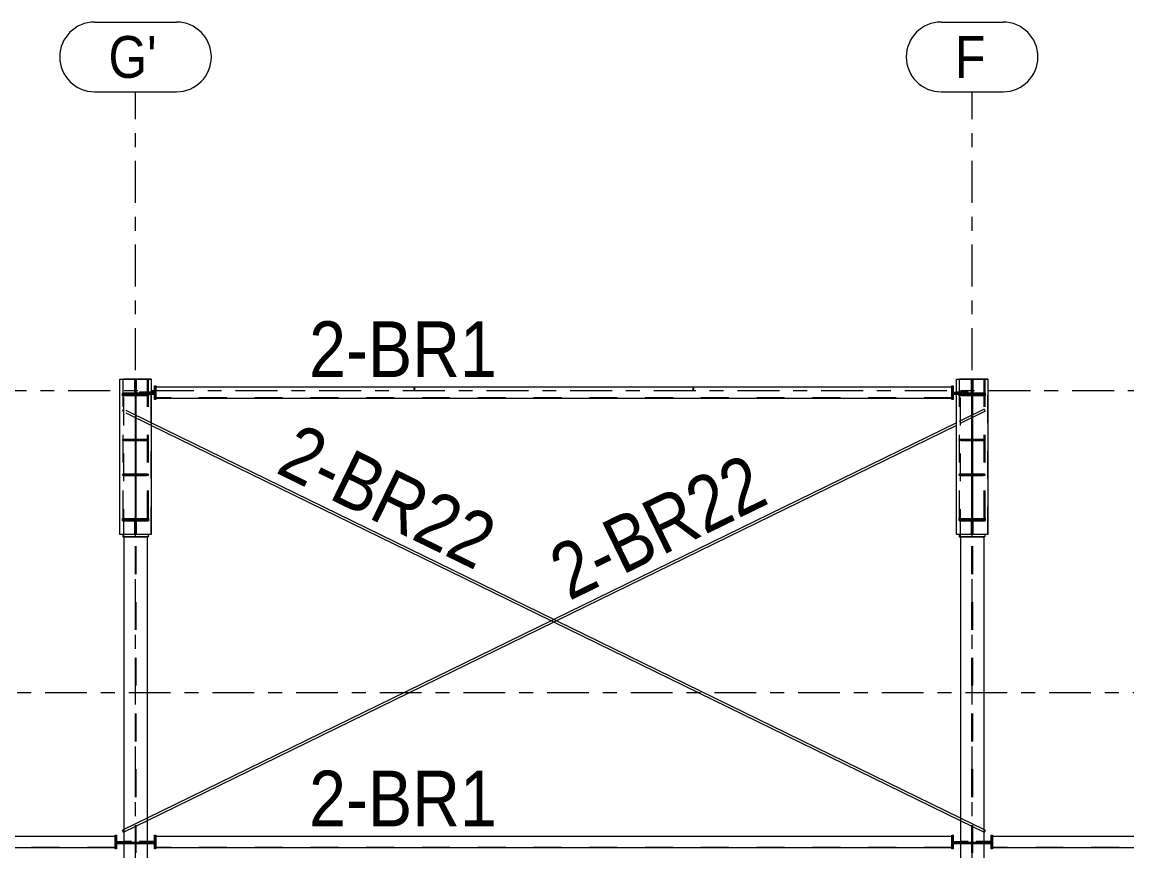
# Model space of a CAD drawing. Header units: millimetres. Extents: x -56 to 1115, y -311 to 509.
# Drawn here: x 721.6 to 800.8, y 305.9 to 365.3 of the extents above; entities that cross this region are included whole.
import ezdxf

# ---------------------------------------------------------------- set-up
doc = ezdxf.new("R2010")
doc.units = ezdxf.units.MM
for name, pattern in [('XKITLINE00', [0]), ('XKITLINE02', [4, 2, -2]), ('XKITLINE03', [6, 3, -1, 1, -1])]:
    doc.linetypes.add(name, pattern=pattern)
for name, color, linetype, lineweight in [('Part', 2, 'Continuous', 0), ('PartMark', 7, 'Continuous', 0), ('S-grid', 1, 'Continuous', 0)]:
    doc.layers.add(name, color=color, linetype=linetype, lineweight=lineweight)
doc.styles.add('ARIAL', font='ARIAL.TTF')

# ---------------------------------------------------------------- blocks, each defined once
blk = doc.blocks.new('*A118')
at = {"layer": 'Part'}
blk.add_hatch(color=3, dxfattribs=at).paths.add_polyline_path([(749.719, 339.066), (749.756, 339.055), (749.774, 339.021), (749.764, 338.985), (749.73, 338.966), (749.693, 338.977), (749.675, 339.011), (749.686, 339.047)], flags=17)
blk = doc.blocks.new('*A119')
at = {"layer": 'Part'}
blk.add_hatch(color=3, dxfattribs=at).paths.add_polyline_path([(769.719, 339.066), (769.756, 339.055), (769.774, 339.021), (769.764, 338.985), (769.73, 338.966), (769.693, 338.977), (769.675, 339.011), (769.686, 339.047)], flags=17)
blk = doc.blocks.new('*A120')
at = {"layer": 'Part'}
blk.add_hatch(color=3, dxfattribs=at).paths.add_polyline_path([(789.012, 335.303), (789.012, 335.387), (789.691, 335.387), (789.691, 335.303)], flags=17)
blk = doc.blocks.new('*A121')
at = {"layer": 'Part'}
blk.add_hatch(color=3, dxfattribs=at).paths.add_polyline_path([(789.012, 332.803), (789.012, 332.887), (789.691, 332.887), (789.691, 332.803)], flags=17)
blk = doc.blocks.new('*A122')
at = {"layer": 'Part'}
blk.add_hatch(color=3, dxfattribs=at).paths.add_polyline_path([(789.758, 335.303), (789.758, 335.387), (790.438, 335.387), (790.438, 335.303)], flags=17)
blk = doc.blocks.new('*A123')
at = {"layer": 'Part'}
blk.add_hatch(color=3, dxfattribs=at).paths.add_polyline_path([(789.758, 332.803), (789.758, 332.887), (790.438, 332.887), (790.438, 332.803)], flags=17)
blk = doc.blocks.new('*A124')
at = {"layer": 'Part'}
blk.add_hatch(color=3, dxfattribs=at).paths.add_polyline_path([(789.683, 338.595), (789.683, 339.489), (789.766, 339.489), (789.766, 338.595)], flags=17)
blk = doc.blocks.new('*A125')
at = {"layer": 'Part'}
blk.add_hatch(color=3, dxfattribs=at).paths.add_polyline_path([(789.683, 329.426), (789.683, 329.624), (789.766, 329.624), (789.766, 329.426)], flags=17)
blk = doc.blocks.new('*A158')
at = {"layer": 'Part'}
blk.add_hatch(color=3, dxfattribs=at).paths.add_polyline_path([(728.787, 329.624), (728.787, 329.708), (730.662, 329.708), (730.662, 329.624)], flags=17)
blk = doc.blocks.new('*A159')
at = {"layer": 'Part'}
blk.add_hatch(color=3, dxfattribs=at).paths.add_polyline_path([(728.787, 338.511), (728.787, 338.595), (730.662, 338.595), (730.662, 338.511)], flags=17)
blk = doc.blocks.new('*A160')
at = {"layer": 'Part'}
blk.add_hatch(color=3, dxfattribs=at).paths.add_polyline_path([(729.691, 329.708), (729.691, 338.511), (729.758, 338.511), (729.758, 329.708)], flags=17)
blk = doc.blocks.new('*A161')
at = {"layer": 'Part'}
blk.add_hatch(color=3, dxfattribs=at).paths.add_polyline_path([(788.787, 329.624), (788.787, 329.708), (790.662, 329.708), (790.662, 329.624)], flags=17)
blk = doc.blocks.new('*A162')
at = {"layer": 'Part'}
blk.add_hatch(color=3, dxfattribs=at).paths.add_polyline_path([(788.787, 338.511), (788.787, 338.595), (790.662, 338.595), (790.662, 338.511)], flags=17)
blk = doc.blocks.new('*A163')
at = {"layer": 'Part'}
blk.add_hatch(color=3, dxfattribs=at).paths.add_polyline_path([(789.691, 329.708), (789.691, 338.511), (789.758, 338.511), (789.758, 329.708)], flags=17)
blk = doc.blocks.new('*A166')
at = {"layer": 'Part'}
blk.add_hatch(color=3, dxfattribs=at).paths.add_polyline_path([(729.683, 329.426), (729.683, 329.624), (729.766, 329.624), (729.766, 329.426)], flags=17)
blk = doc.blocks.new('*A167')
at = {"layer": 'Part'}
blk.add_hatch(color=3, dxfattribs=at).paths.add_polyline_path([(729.758, 332.803), (729.758, 332.887), (730.438, 332.887), (730.438, 332.803)], flags=17)
blk = doc.blocks.new('*A168')
at = {"layer": 'Part'}
blk.add_hatch(color=3, dxfattribs=at).paths.add_polyline_path([(729.758, 335.303), (729.758, 335.387), (730.438, 335.387), (730.438, 335.303)], flags=17)
blk = doc.blocks.new('*A169')
at = {"layer": 'Part'}
blk.add_hatch(color=3, dxfattribs=at).paths.add_polyline_path([(729.012, 332.803), (729.012, 332.887), (729.691, 332.887), (729.691, 332.803)], flags=17)
blk = doc.blocks.new('*A170')
at = {"layer": 'Part'}
blk.add_hatch(color=3, dxfattribs=at).paths.add_polyline_path([(729.012, 335.303), (729.012, 335.387), (729.691, 335.387), (729.691, 335.303)], flags=17)
blk = doc.blocks.new('*A171')
at = {"layer": 'Part'}
blk.add_hatch(color=3, dxfattribs=at).paths.add_polyline_path([(729.683, 338.595), (729.683, 339.489), (729.766, 339.489), (729.766, 338.595)], flags=17)
blk = doc.blocks.new('*A1191')
at = {"layer": 'S-grid', "color": 1, "linetype": 'XKITLINE03', "lineweight": 0}
blk.add_line((-7.099, 338.903), (956.29, 338.903), dxfattribs=at)
blk = doc.blocks.new('*A1192')
at = {"layer": 'S-grid', "color": 1, "linetype": 'XKITLINE03', "lineweight": 0}
blk.add_line((591.241, 317.236), (1107.461, 317.236), dxfattribs=at)
blk = doc.blocks.new('*A1653')
at = {"layer": 'Part', "color": 2, "linetype": 'XKITLINE00', "lineweight": 0}
for p, q in [((791.175, 306.92), (848.266, 306.92)), ((848.266, 306.087), (791.175, 306.087))]:
    blk.add_line(p, q, dxfattribs=at)
at = {"layer": 'Part', "color": 7, "linetype": 'XKITLINE02', "lineweight": 0}
for p, q in [((791.175, 306.087), (791.175, 306.92)), ((848.266, 306.887), (791.175, 306.887)), ((848.266, 306.92), (848.266, 306.087)), ((848.266, 306.12), (791.175, 306.12))]:
    blk.add_line(p, q, dxfattribs=at)
blk = doc.blocks.new('*A1692')
at = {"layer": 'S-grid', "color": 1, "linetype": 'XKITLINE03', "lineweight": 0}
blk.add_line((789.725, 226.363), (789.725, 360.328), dxfattribs=at)
at = {"layer": 'S-grid', "color": 3, "style": 'ARIAL', "width": 0.85}
blk.add_text('F', height=3, dxfattribs=at).set_placement((788.503, 361.328))
blk = doc.blocks.new('*A1693')
at = {"layer": 'S-grid', "color": 1, "linetype": 'XKITLINE03', "lineweight": 0}
blk.add_line((729.725, 226.363), (729.725, 360.328), dxfattribs=at)
at = {"layer": 'S-grid', "color": 3, "style": 'ARIAL', "width": 0.85}
blk.add_text("G'", height=3, dxfattribs=at).set_placement((727.787, 361.328))
blk = doc.blocks.new('*A1698')
at = {"layer": 'Part', "color": 2, "linetype": 'XKITLINE00', "lineweight": 0}
for p, q in [((670.966, 306.92), (728.275, 306.92)), ((728.275, 306.087), (670.966, 306.087))]:
    blk.add_line(p, q, dxfattribs=at)
at = {"layer": 'Part', "color": 7, "linetype": 'XKITLINE02', "lineweight": 0}
for p, q in [((670.966, 306.087), (670.966, 306.92)), ((728.275, 306.887), (670.966, 306.887)), ((728.275, 306.92), (728.275, 306.087)), ((728.275, 306.12), (670.966, 306.12))]:
    blk.add_line(p, q, dxfattribs=at)
blk = doc.blocks.new('*A1699')
at = {"layer": 'Part', "color": 7, "linetype": 'XKITLINE02', "lineweight": 0}
for p, q in [((729.758, 338.7), (729.758, 338.616)), ((730.85, 338.7), (729.758, 338.7)), ((730.85, 338.616), (729.758, 338.616)), ((729.883, 338.7), (729.883, 338.616))]:
    blk.add_line(p, q, dxfattribs=at)
at = {"layer": 'Part', "color": 2, "linetype": 'XKITLINE00', "lineweight": 0}
for p, q in [((731.008, 338.7), (730.85, 338.7)), ((731.008, 338.616), (730.85, 338.616)), ((731.008, 338.7), (731.008, 338.616))]:
    blk.add_line(p, q, dxfattribs=at)
blk = doc.blocks.new('*A1700')
at = {"layer": 'Part', "color": 7, "linetype": 'XKITLINE02', "lineweight": 0}
for p, q in [((730.008, 338.783), (730.008, 338.7)), ((730.85, 338.783), (730.008, 338.783)), ((731.008, 338.7), (730.008, 338.7))]:
    blk.add_line(p, q, dxfattribs=at)
at = {"layer": 'Part', "color": 2, "linetype": 'XKITLINE00', "lineweight": 0}
for p, q in [((731.091, 338.783), (730.85, 338.783)), ((731.091, 338.7), (731.008, 338.7)), ((731.091, 338.783), (731.091, 338.7))]:
    blk.add_line(p, q, dxfattribs=at)
blk = doc.blocks.new('*A1701')
at = {"layer": 'Part', "color": 2, "linetype": 'XKITLINE00', "lineweight": 0}
for p, q in [((731.091, 338.241), (731.091, 339.241)), ((731.091, 339.241), (731.175, 339.241)), ((731.175, 339.241), (731.175, 338.241)), ((731.175, 338.241), (731.091, 338.241))]:
    blk.add_line(p, q, dxfattribs=at)
blk = doc.blocks.new('*A1702')
at = {"layer": 'Part', "color": 7, "linetype": 'XKITLINE02', "lineweight": 0}
for p, q in [((729.683, 339.72), (729.683, 338.595)), ((729.683, 339.72), (729.766, 339.72)), ((729.766, 339.72), (729.766, 338.595)), ((729.683, 338.826), (729.766, 338.826)), ((729.683, 338.687), (729.766, 338.687))]:
    blk.add_line(p, q, dxfattribs=at)
blk = doc.blocks.new('*A1703')
at = {"layer": 'Part', "color": 7, "linetype": 'XKITLINE02', "lineweight": 0}
for p, q in [((729.691, 335.387), (728.808, 335.387)), ((728.808, 335.303), (728.808, 335.387)), ((729.691, 335.303), (728.808, 335.303)), ((729.566, 335.303), (729.566, 335.387)), ((729.691, 335.303), (729.691, 335.387))]:
    blk.add_line(p, q, dxfattribs=at)
blk = doc.blocks.new('*A1704')
at = {"layer": 'Part', "color": 7, "linetype": 'XKITLINE02', "lineweight": 0}
for p, q in [((729.691, 332.887), (728.808, 332.887)), ((728.808, 332.803), (728.808, 332.887)), ((729.691, 332.803), (728.808, 332.803)), ((729.566, 332.803), (729.566, 332.887)), ((729.691, 332.803), (729.691, 332.887))]:
    blk.add_line(p, q, dxfattribs=at)
blk = doc.blocks.new('*A1705')
at = {"layer": 'Part', "color": 7, "linetype": 'XKITLINE02', "lineweight": 0}
for p, q in [((729.758, 335.303), (729.758, 335.387)), ((729.758, 335.387), (730.641, 335.387)), ((730.641, 335.303), (729.758, 335.303)), ((729.883, 335.303), (729.883, 335.387)), ((730.641, 335.387), (730.641, 335.303))]:
    blk.add_line(p, q, dxfattribs=at)
blk = doc.blocks.new('*A1706')
at = {"layer": 'Part', "color": 7, "linetype": 'XKITLINE02', "lineweight": 0}
for p, q in [((729.758, 332.803), (729.758, 332.887)), ((729.758, 332.887), (730.641, 332.887)), ((730.641, 332.803), (729.758, 332.803)), ((729.883, 332.803), (729.883, 332.887)), ((730.641, 332.887), (730.641, 332.803))]:
    blk.add_line(p, q, dxfattribs=at)
blk = doc.blocks.new('*A1707')
at = {"layer": 'Part', "color": 2, "linetype": 'XKITLINE00', "lineweight": 0}
for p, q in [((731.175, 339.158), (788.275, 339.158)), ((788.275, 338.325), (731.175, 338.325))]:
    blk.add_line(p, q, dxfattribs=at)
at = {"layer": 'Part', "color": 7, "linetype": 'XKITLINE02', "lineweight": 0}
for p, q in [((731.175, 338.325), (731.175, 339.158)), ((788.275, 339.158), (788.275, 338.325)), ((788.275, 339.125), (731.175, 339.125)), ((788.275, 338.358), (731.175, 338.358))]:
    blk.add_line(p, q, dxfattribs=at)
blk = doc.blocks.new('*A1708')
at = {"layer": 'Part', "color": 7, "linetype": 'XKITLINE02', "lineweight": 0}
for p, q in [((789.758, 338.617), (789.691, 338.617)), ((789.691, 338.617), (789.691, 329.636)), ((789.758, 329.636), (789.758, 338.617)), ((789.691, 329.636), (789.758, 329.636))]:
    blk.add_line(p, q, dxfattribs=at)
blk = doc.blocks.new('*A1709')
at = {"layer": 'Part', "color": 7, "linetype": 'XKITLINE02', "lineweight": 0}
for p, q in [((788.787, 329.708), (788.787, 329.553)), ((788.787, 329.636), (790.662, 329.636)), ((790.662, 329.553), (790.662, 329.708)), ((788.787, 329.553), (790.662, 329.553))]:
    blk.add_line(p, q, dxfattribs=at)
blk = doc.blocks.new('*A1710')
at = {"layer": 'Part', "color": 7, "linetype": 'XKITLINE02', "lineweight": 0}
for p, q in [((788.787, 338.7), (788.787, 338.511)), ((790.662, 338.7), (788.787, 338.7)), ((790.662, 338.617), (788.787, 338.617)), ((790.662, 338.511), (790.662, 338.7))]:
    blk.add_line(p, q, dxfattribs=at)
blk = doc.blocks.new('*A1711')
at = {"layer": 'Part', "color": 2, "linetype": 'XKITLINE00', "lineweight": 0}
for start, end in [(51.1129, 231.1129), (231.1129, 51.1129)]:
    blk.add_arc((749.725, 339.016), 0.05, start, end, dxfattribs=at)
blk = doc.blocks.new('*A1712')
at = {"layer": 'Part', "color": 2, "linetype": 'XKITLINE00', "lineweight": 0}
for start, end in [(51.1129, 231.1129), (231.1129, 51.1129)]:
    blk.add_arc((769.725, 339.016), 0.05, start, end, dxfattribs=at)
blk = doc.blocks.new('*A1713')
at = {"layer": 'Part', "color": 2, "linetype": 'XKITLINE00', "lineweight": 0}
for p, q in [((788.275, 338.241), (788.275, 339.241)), ((788.275, 339.241), (788.358, 339.241)), ((788.358, 339.241), (788.358, 338.241)), ((788.358, 338.241), (788.275, 338.241))]:
    blk.add_line(p, q, dxfattribs=at)
blk = doc.blocks.new('*A1714')
at = {"layer": 'Part', "color": 2, "linetype": 'XKITLINE00', "lineweight": 0}
for p, q in [((788.358, 338.7), (788.358, 338.783)), ((788.358, 338.783), (788.6, 338.783)), ((788.441, 338.7), (788.358, 338.7))]:
    blk.add_line(p, q, dxfattribs=at)
at = {"layer": 'Part', "color": 7, "linetype": 'XKITLINE02', "lineweight": 0}
for p, q in [((789.441, 338.7), (788.441, 338.7)), ((789.441, 338.783), (788.6, 338.783)), ((789.441, 338.7), (789.441, 338.783))]:
    blk.add_line(p, q, dxfattribs=at)
blk = doc.blocks.new('*A1715')
at = {"layer": 'Part', "color": 2, "linetype": 'XKITLINE00', "lineweight": 0}
for p, q in [((788.6, 338.7), (788.441, 338.7)), ((788.441, 338.616), (788.441, 338.7)), ((788.6, 338.616), (788.441, 338.616))]:
    blk.add_line(p, q, dxfattribs=at)
at = {"layer": 'Part', "color": 7, "linetype": 'XKITLINE02', "lineweight": 0}
for p, q in [((789.691, 338.7), (788.6, 338.7)), ((789.691, 338.616), (788.6, 338.616)), ((789.566, 338.7), (789.566, 338.616)), ((789.691, 338.7), (789.691, 338.616))]:
    blk.add_line(p, q, dxfattribs=at)
blk = doc.blocks.new('*A1716')
at = {"layer": 'Part', "color": 7, "linetype": 'XKITLINE02', "lineweight": 0}
for p, q in [((789.691, 335.387), (788.941, 335.387)), ((788.941, 335.387), (788.941, 335.303)), ((788.941, 335.303), (789.691, 335.303)), ((789.566, 335.387), (789.566, 335.303)), ((789.691, 335.303), (789.691, 335.387))]:
    blk.add_line(p, q, dxfattribs=at)
blk = doc.blocks.new('*A1717')
at = {"layer": 'Part', "color": 7, "linetype": 'XKITLINE02', "lineweight": 0}
for p, q in [((789.691, 332.887), (788.941, 332.887)), ((788.941, 332.887), (788.941, 332.803)), ((788.941, 332.803), (789.691, 332.803)), ((789.566, 332.887), (789.566, 332.803)), ((789.691, 332.803), (789.691, 332.887))]:
    blk.add_line(p, q, dxfattribs=at)
blk = doc.blocks.new('*A1718')
at = {"layer": 'Part', "color": 7, "linetype": 'XKITLINE02', "lineweight": 0}
for p, q in [((789.691, 329.636), (788.941, 329.636)), ((788.941, 329.636), (788.941, 329.553)), ((789.566, 329.636), (789.566, 329.553)), ((789.691, 329.553), (789.691, 329.636)), ((788.941, 329.553), (789.691, 329.553))]:
    blk.add_line(p, q, dxfattribs=at)
blk = doc.blocks.new('*A1719')
at = {"layer": 'Part', "color": 2, "linetype": 'XKITLINE00', "lineweight": 0}
for p, q in [((789.691, 335.387), (788.808, 335.387)), ((788.808, 335.387), (788.808, 335.303)), ((789.691, 335.303), (788.808, 335.303)), ((789.012, 335.303), (789.012, 335.387)), ((789.691, 335.387), (789.691, 335.303))]:
    blk.add_line(p, q, dxfattribs=at)
at = {"layer": 'Part', "color": 7, "linetype": 'XKITLINE02', "lineweight": 0}
blk.add_line((789.566, 335.303), (789.566, 335.387), dxfattribs=at)
blk = doc.blocks.new('*A1720')
at = {"layer": 'Part', "color": 2, "linetype": 'XKITLINE00', "lineweight": 0}
for p, q in [((789.691, 332.887), (788.808, 332.887)), ((788.808, 332.887), (788.808, 332.803)), ((789.691, 332.803), (788.808, 332.803)), ((789.012, 332.803), (789.012, 332.887)), ((789.691, 332.887), (789.691, 332.803))]:
    blk.add_line(p, q, dxfattribs=at)
at = {"layer": 'Part', "color": 7, "linetype": 'XKITLINE02', "lineweight": 0}
blk.add_line((789.566, 332.803), (789.566, 332.887), dxfattribs=at)
blk = doc.blocks.new('*A1721')
at = {"layer": 'Part', "color": 7, "linetype": 'XKITLINE02', "lineweight": 0}
for p, q in [((789.691, 335.387), (788.808, 335.387)), ((788.808, 335.303), (788.808, 335.387)), ((789.691, 335.303), (788.808, 335.303)), ((789.566, 335.303), (789.566, 335.387)), ((789.691, 335.303), (789.691, 335.387))]:
    blk.add_line(p, q, dxfattribs=at)
blk = doc.blocks.new('*A1722')
at = {"layer": 'Part', "color": 7, "linetype": 'XKITLINE02', "lineweight": 0}
for p, q in [((789.691, 332.887), (788.808, 332.887)), ((788.808, 332.803), (788.808, 332.887)), ((789.691, 332.803), (788.808, 332.803)), ((789.566, 332.803), (789.566, 332.887)), ((789.691, 332.803), (789.691, 332.887))]:
    blk.add_line(p, q, dxfattribs=at)
blk = doc.blocks.new('*A1723')
at = {"layer": 'Part', "color": 7, "linetype": 'XKITLINE02', "lineweight": 0}
for p, q in [((788.808, 339.72), (790.641, 339.72)), ((788.808, 339.72), (788.808, 328.553)), ((790.641, 339.72), (790.641, 328.553))]:
    blk.add_line(p, q, dxfattribs=at)
at = {"layer": 'Part', "color": 2, "linetype": 'XKITLINE00', "lineweight": 0}
for p, q in [((788.808, 328.553), (788.808, 328.387)), ((790.641, 328.387), (788.808, 328.387)), ((790.641, 328.553), (790.641, 328.387))]:
    blk.add_line(p, q, dxfattribs=at)
blk = doc.blocks.new('*A1724')
at = {"layer": 'Part', "color": 7, "linetype": 'XKITLINE02', "lineweight": 0}
for p, q in [((788.808, 339.72), (790.641, 339.72)), ((788.808, 339.72), (788.808, 328.387)), ((790.641, 339.72), (790.641, 328.387)), ((788.808, 328.387), (790.641, 328.387))]:
    blk.add_line(p, q, dxfattribs=at)
blk = doc.blocks.new('*A1725')
at = {"layer": 'Part', "color": 2, "linetype": 'XKITLINE00', "lineweight": 0}
for p, q in [((788.6, 328.553), (788.6, 339.72)), ((788.6, 339.72), (790.85, 339.72)), ((790.85, 339.72), (790.85, 328.553)), ((790.85, 328.553), (788.6, 328.553))]:
    blk.add_line(p, q, dxfattribs=at)
blk = doc.blocks.new('*A1726')
at = {"layer": 'Part', "color": 7, "linetype": 'XKITLINE02', "lineweight": 0}
for p, q in [((788.6, 328.553), (788.6, 339.72)), ((790.85, 339.72), (788.6, 339.72)), ((790.85, 328.553), (790.85, 339.72)), ((790.85, 328.553), (788.6, 328.553))]:
    blk.add_line(p, q, dxfattribs=at)
blk = doc.blocks.new('*A1727')
at = {"layer": 'Part', "color": 7, "linetype": 'XKITLINE02', "lineweight": 0}
for p, q in [((789.683, 339.72), (789.683, 338.595)), ((789.683, 339.72), (789.766, 339.72)), ((789.766, 339.72), (789.766, 338.595)), ((789.683, 338.826), (789.766, 338.826)), ((789.683, 338.687), (789.766, 338.687))]:
    blk.add_line(p, q, dxfattribs=at)
blk = doc.blocks.new('*A1728')
at = {"layer": 'Part', "color": 7, "linetype": 'XKITLINE02', "lineweight": 0}
for p, q in [((790.508, 338.7), (789.758, 338.7)), ((789.758, 338.7), (789.758, 338.616)), ((789.758, 338.616), (790.508, 338.616)), ((789.883, 338.7), (789.883, 338.616)), ((790.508, 338.616), (790.508, 338.7))]:
    blk.add_line(p, q, dxfattribs=at)
blk = doc.blocks.new('*A1729')
at = {"layer": 'Part', "color": 7, "linetype": 'XKITLINE02', "lineweight": 0}
for p, q in [((790.508, 335.387), (789.758, 335.387)), ((789.758, 335.387), (789.758, 335.303)), ((789.758, 335.303), (790.508, 335.303)), ((789.883, 335.387), (789.883, 335.303)), ((790.508, 335.303), (790.508, 335.387))]:
    blk.add_line(p, q, dxfattribs=at)
blk = doc.blocks.new('*A1730')
at = {"layer": 'Part', "color": 7, "linetype": 'XKITLINE02', "lineweight": 0}
for p, q in [((790.508, 332.887), (789.758, 332.887)), ((789.758, 332.887), (789.758, 332.803)), ((789.758, 332.803), (790.508, 332.803)), ((789.883, 332.887), (789.883, 332.803)), ((790.508, 332.803), (790.508, 332.887))]:
    blk.add_line(p, q, dxfattribs=at)
blk = doc.blocks.new('*A1731')
at = {"layer": 'Part', "color": 7, "linetype": 'XKITLINE02', "lineweight": 0}
for p, q in [((790.508, 329.636), (789.758, 329.636)), ((789.758, 329.636), (789.758, 329.553)), ((789.883, 329.636), (789.883, 329.553)), ((790.508, 329.553), (790.508, 329.636)), ((789.758, 329.553), (790.508, 329.553))]:
    blk.add_line(p, q, dxfattribs=at)
blk = doc.blocks.new('*A1732')
at = {"layer": 'Part', "color": 2, "linetype": 'XKITLINE00', "lineweight": 0}
for p, q in [((790.641, 335.387), (789.758, 335.387)), ((789.758, 335.387), (789.758, 335.303)), ((790.641, 335.303), (789.758, 335.303)), ((790.438, 335.303), (790.438, 335.387)), ((790.641, 335.387), (790.641, 335.303))]:
    blk.add_line(p, q, dxfattribs=at)
at = {"layer": 'Part', "color": 7, "linetype": 'XKITLINE02', "lineweight": 0}
blk.add_line((789.883, 335.303), (789.883, 335.387), dxfattribs=at)
blk = doc.blocks.new('*A1733')
at = {"layer": 'Part', "color": 2, "linetype": 'XKITLINE00', "lineweight": 0}
for p, q in [((790.641, 332.887), (789.758, 332.887)), ((789.758, 332.887), (789.758, 332.803)), ((790.641, 332.803), (789.758, 332.803)), ((790.438, 332.803), (790.438, 332.887)), ((790.641, 332.887), (790.641, 332.803))]:
    blk.add_line(p, q, dxfattribs=at)
at = {"layer": 'Part', "color": 7, "linetype": 'XKITLINE02', "lineweight": 0}
blk.add_line((789.883, 332.803), (789.883, 332.887), dxfattribs=at)
blk = doc.blocks.new('*A1734')
at = {"layer": 'Part', "color": 2, "linetype": 'XKITLINE00', "lineweight": 0}
for p, q in [((789.683, 339.72), (789.766, 339.72)), ((789.683, 338.595), (789.683, 339.72)), ((789.683, 339.489), (789.766, 339.489)), ((789.766, 339.72), (789.766, 338.595)), ((789.766, 338.595), (789.683, 338.595))]:
    blk.add_line(p, q, dxfattribs=at)
at = {"layer": 'Part', "color": 7, "linetype": 'XKITLINE02', "lineweight": 0}
for p, q in [((789.683, 338.826), (789.766, 338.826)), ((789.683, 338.687), (789.766, 338.687))]:
    blk.add_line(p, q, dxfattribs=at)
blk = doc.blocks.new('*A1735')
at = {"layer": 'Part', "color": 2, "linetype": 'XKITLINE00', "lineweight": 0}
for p, q in [((789.683, 328.553), (789.683, 329.624)), ((789.683, 329.624), (789.766, 329.624)), ((789.766, 329.426), (789.683, 329.426)), ((789.766, 329.624), (789.766, 328.553)), ((789.766, 328.553), (789.683, 328.553))]:
    blk.add_line(p, q, dxfattribs=at)
at = {"layer": 'Part', "color": 7, "linetype": 'XKITLINE02', "lineweight": 0}
for p, q in [((789.683, 329.562), (789.766, 329.562)), ((789.683, 329.428), (789.766, 329.428))]:
    blk.add_line(p, q, dxfattribs=at)
blk = doc.blocks.new('*A1736')
at = {"layer": 'Part', "color": 7, "linetype": 'XKITLINE02', "lineweight": 0}
for p, q in [((789.758, 335.303), (789.758, 335.387)), ((789.758, 335.387), (790.641, 335.387)), ((790.641, 335.303), (789.758, 335.303)), ((789.883, 335.303), (789.883, 335.387)), ((790.641, 335.387), (790.641, 335.303))]:
    blk.add_line(p, q, dxfattribs=at)
blk = doc.blocks.new('*A1737')
at = {"layer": 'Part', "color": 7, "linetype": 'XKITLINE02', "lineweight": 0}
for p, q in [((789.758, 332.803), (789.758, 332.887)), ((789.758, 332.887), (790.641, 332.887)), ((790.641, 332.803), (789.758, 332.803)), ((789.883, 332.803), (789.883, 332.887)), ((790.641, 332.887), (790.641, 332.803))]:
    blk.add_line(p, q, dxfattribs=at)
blk = doc.blocks.new('*A1738')
at = {"layer": 'Part', "color": 7, "linetype": 'XKITLINE02', "lineweight": 0}
for p, q in [((789.683, 329.624), (789.683, 328.553)), ((789.683, 329.562), (789.766, 329.562)), ((789.683, 329.428), (789.766, 329.428)), ((789.766, 329.624), (789.766, 328.553)), ((789.766, 328.553), (789.683, 328.553))]:
    blk.add_line(p, q, dxfattribs=at)
blk = doc.blocks.new('*A1868')
at = {"layer": 'Part', "color": 7, "linetype": 'XKITLINE02', "lineweight": 0}
for p, q in [((728.79, 337.402), (728.863, 337.552)), ((730.85, 336.581), (728.863, 337.552)), ((730.85, 336.395), (728.79, 337.402)), ((759.725, 322.279), (759.535, 322.371)), ((759.914, 322.371), (759.725, 322.464)), ((790.558, 307.39), (788.891, 308.205)), ((790.558, 307.205), (788.891, 308.019))]:
    blk.add_line(p, q, dxfattribs=at)
at = {"layer": 'Part', "color": 2, "linetype": 'XKITLINE00', "lineweight": 0}
for p, q in [((759.725, 322.464), (730.85, 336.581)), ((759.535, 322.371), (730.85, 336.395)), ((788.891, 308.019), (759.725, 322.279)), ((788.891, 308.205), (759.914, 322.371)), ((790.66, 307.34), (790.558, 307.39)), ((790.587, 307.191), (790.558, 307.205)), ((790.66, 307.34), (790.587, 307.191))]:
    blk.add_line(p, q, dxfattribs=at)
blk = doc.blocks.new('*A1869')
at = {"layer": 'Part', "color": 7, "linetype": 'XKITLINE02', "lineweight": 0}
for p, q in [((790.587, 337.552), (788.6, 336.581)), ((790.587, 337.552), (790.66, 337.402)), ((790.66, 337.402), (788.6, 336.395)), ((759.725, 322.464), (759.535, 322.371)), ((759.914, 322.371), (759.725, 322.279)), ((730.558, 308.205), (728.891, 307.39)), ((730.558, 308.019), (728.891, 307.205)), ((728.826, 307.266), (728.852, 307.213))]:
    blk.add_line(p, q, dxfattribs=at)
at = {"layer": 'Part', "color": 2, "linetype": 'XKITLINE00', "lineweight": 0}
for p, q in [((788.6, 336.581), (759.725, 322.464)), ((788.6, 336.395), (759.914, 322.371)), ((759.535, 322.371), (730.558, 308.205)), ((759.725, 322.279), (730.558, 308.019)), ((728.891, 307.39), (728.79, 307.34)), ((728.826, 307.266), (728.79, 307.34)), ((728.863, 307.191), (728.826, 307.266)), ((728.891, 307.205), (728.863, 307.191))]:
    blk.add_line(p, q, dxfattribs=at)
blk = doc.blocks.new('*A1874')
at = {"layer": 'Part', "color": 7, "linetype": 'XKITLINE02', "lineweight": 0}
for p, q in [((788.891, 328.387), (788.891, 339.72)), ((788.891, 339.72), (790.558, 339.72)), ((789.691, 339.72), (789.691, 242.194)), ((789.758, 339.72), (789.758, 242.194)), ((790.558, 339.72), (790.558, 328.387)), ((790.558, 242.194), (788.891, 242.194))]:
    blk.add_line(p, q, dxfattribs=at)
at = {"layer": 'Part', "color": 2, "linetype": 'XKITLINE00', "lineweight": 0}
for p, q in [((788.891, 328.387), (788.891, 242.194)), ((790.558, 328.387), (790.558, 242.194))]:
    blk.add_line(p, q, dxfattribs=at)
blk = doc.blocks.new('*A1875')
at = {"layer": 'Part', "color": 7, "linetype": 'XKITLINE02', "lineweight": 0}
for p, q in [((728.891, 328.387), (728.891, 339.72)), ((728.891, 339.72), (730.558, 339.72)), ((729.691, 339.72), (729.691, 242.194)), ((729.758, 339.72), (729.758, 242.194)), ((730.558, 339.72), (730.558, 328.387)), ((730.558, 242.194), (728.891, 242.194))]:
    blk.add_line(p, q, dxfattribs=at)
at = {"layer": 'Part', "color": 2, "linetype": 'XKITLINE00', "lineweight": 0}
for p, q in [((728.891, 328.387), (728.891, 242.194)), ((730.558, 328.387), (730.558, 242.194))]:
    blk.add_line(p, q, dxfattribs=at)
blk = doc.blocks.new('*A1877')
at = {"layer": 'Part', "color": 2, "linetype": 'XKITLINE00', "lineweight": 0}
for p, q in [((731.175, 306.92), (788.275, 306.92)), ((788.275, 306.087), (731.175, 306.087))]:
    blk.add_line(p, q, dxfattribs=at)
at = {"layer": 'Part', "color": 7, "linetype": 'XKITLINE02', "lineweight": 0}
for p, q in [((731.175, 306.087), (731.175, 306.92)), ((788.275, 306.887), (731.175, 306.887)), ((788.275, 306.92), (788.275, 306.087)), ((788.275, 306.12), (731.175, 306.12))]:
    blk.add_line(p, q, dxfattribs=at)
blk = doc.blocks.new('*A1879')
at = {"layer": 'Part', "color": 7, "linetype": 'XKITLINE02', "lineweight": 0}
for p, q in [((789.758, 306.462), (789.758, 306.378)), ((790.558, 306.462), (789.758, 306.462)), ((790.558, 306.378), (789.758, 306.378)), ((789.883, 306.462), (789.883, 306.378))]:
    blk.add_line(p, q, dxfattribs=at)
at = {"layer": 'Part', "color": 2, "linetype": 'XKITLINE00', "lineweight": 0}
for p, q in [((791.008, 306.462), (790.558, 306.462)), ((791.008, 306.378), (790.558, 306.378)), ((791.008, 306.462), (791.008, 306.378))]:
    blk.add_line(p, q, dxfattribs=at)
blk = doc.blocks.new('*A1880')
at = {"layer": 'Part', "color": 7, "linetype": 'XKITLINE02', "lineweight": 0}
for p, q in [((790.008, 306.545), (790.008, 306.462)), ((790.558, 306.545), (790.008, 306.545)), ((791.008, 306.462), (790.008, 306.462))]:
    blk.add_line(p, q, dxfattribs=at)
at = {"layer": 'Part', "color": 2, "linetype": 'XKITLINE00', "lineweight": 0}
for p, q in [((791.091, 306.545), (790.558, 306.545)), ((791.091, 306.462), (791.008, 306.462)), ((791.091, 306.545), (791.091, 306.462))]:
    blk.add_line(p, q, dxfattribs=at)
blk = doc.blocks.new('*A1881')
at = {"layer": 'Part', "color": 2, "linetype": 'XKITLINE00', "lineweight": 0}
for p, q in [((791.091, 306.003), (791.091, 307.003)), ((791.091, 307.003), (791.175, 307.003)), ((791.175, 307.003), (791.175, 306.003)), ((791.175, 306.003), (791.091, 306.003))]:
    blk.add_line(p, q, dxfattribs=at)
blk = doc.blocks.new('*A1882')
at = {"layer": 'Part', "color": 2, "linetype": 'XKITLINE00', "lineweight": 0}
for p, q in [((788.891, 306.462), (788.441, 306.462)), ((788.441, 306.378), (788.441, 306.462)), ((788.891, 306.378), (788.441, 306.378))]:
    blk.add_line(p, q, dxfattribs=at)
at = {"layer": 'Part', "color": 7, "linetype": 'XKITLINE02', "lineweight": 0}
for p, q in [((789.691, 306.462), (788.891, 306.462)), ((789.691, 306.378), (788.891, 306.378)), ((789.566, 306.462), (789.566, 306.378)), ((789.691, 306.462), (789.691, 306.378))]:
    blk.add_line(p, q, dxfattribs=at)
blk = doc.blocks.new('*A1883')
at = {"layer": 'Part', "color": 2, "linetype": 'XKITLINE00', "lineweight": 0}
for p, q in [((788.358, 306.462), (788.358, 306.545)), ((788.358, 306.545), (788.891, 306.545)), ((788.441, 306.462), (788.358, 306.462))]:
    blk.add_line(p, q, dxfattribs=at)
at = {"layer": 'Part', "color": 7, "linetype": 'XKITLINE02', "lineweight": 0}
for p, q in [((789.441, 306.462), (788.441, 306.462)), ((789.441, 306.545), (788.891, 306.545)), ((789.441, 306.462), (789.441, 306.545))]:
    blk.add_line(p, q, dxfattribs=at)
blk = doc.blocks.new('*A1884')
at = {"layer": 'Part', "color": 2, "linetype": 'XKITLINE00', "lineweight": 0}
for p, q in [((788.275, 306.003), (788.275, 307.003)), ((788.275, 307.003), (788.358, 307.003)), ((788.358, 307.003), (788.358, 306.003)), ((788.358, 306.003), (788.275, 306.003))]:
    blk.add_line(p, q, dxfattribs=at)
blk = doc.blocks.new('*A1885')
at = {"layer": 'Part', "color": 2, "linetype": 'XKITLINE00', "lineweight": 0}
for p, q in [((728.787, 329.708), (730.662, 329.708)), ((728.787, 329.553), (728.787, 329.708)), ((730.662, 329.708), (730.662, 329.553)), ((728.787, 329.624), (730.662, 329.624)), ((729.683, 329.553), (728.787, 329.553)), ((730.662, 329.553), (729.766, 329.553))]:
    blk.add_line(p, q, dxfattribs=at)
at = {"layer": 'Part', "color": 7, "linetype": 'XKITLINE02', "lineweight": 0}
for p, q in [((728.787, 329.636), (730.662, 329.636)), ((729.766, 329.553), (729.683, 329.553))]:
    blk.add_line(p, q, dxfattribs=at)
blk = doc.blocks.new('*A1886')
at = {"layer": 'Part', "color": 2, "linetype": 'XKITLINE00', "lineweight": 0}
for p, q in [((729.683, 338.7), (728.787, 338.7)), ((728.787, 338.511), (728.787, 338.7)), ((730.662, 338.595), (728.787, 338.595)), ((730.662, 338.511), (728.787, 338.511)), ((730.662, 338.7), (729.766, 338.7)), ((730.662, 338.7), (730.662, 338.511))]:
    blk.add_line(p, q, dxfattribs=at)
at = {"layer": 'Part', "color": 7, "linetype": 'XKITLINE02', "lineweight": 0}
for p, q in [((728.787, 338.617), (730.662, 338.617)), ((729.766, 338.7), (729.683, 338.7))]:
    blk.add_line(p, q, dxfattribs=at)
blk = doc.blocks.new('*A1887')
at = {"layer": 'Part', "color": 7, "linetype": 'XKITLINE02', "lineweight": 0}
for p, q in [((729.758, 338.617), (729.691, 338.617)), ((729.691, 338.617), (729.691, 338.511)), ((729.758, 338.617), (729.758, 338.511)), ((729.691, 329.708), (729.691, 329.636)), ((729.691, 329.636), (729.758, 329.636)), ((729.758, 329.708), (729.758, 329.636))]:
    blk.add_line(p, q, dxfattribs=at)
at = {"layer": 'Part', "color": 2, "linetype": 'XKITLINE00', "lineweight": 0}
for p, q in [((729.691, 338.511), (729.758, 338.511)), ((729.691, 338.511), (729.691, 329.708)), ((729.758, 338.511), (729.758, 329.708)), ((729.691, 329.708), (729.758, 329.708))]:
    blk.add_line(p, q, dxfattribs=at)
blk = doc.blocks.new('*A1888')
at = {"layer": 'Part', "color": 2, "linetype": 'XKITLINE00', "lineweight": 0}
for p, q in [((788.787, 329.708), (790.662, 329.708)), ((788.787, 329.553), (788.787, 329.708)), ((790.662, 329.708), (790.662, 329.553)), ((788.787, 329.624), (790.662, 329.624)), ((789.683, 329.553), (788.787, 329.553)), ((790.662, 329.553), (789.766, 329.553))]:
    blk.add_line(p, q, dxfattribs=at)
at = {"layer": 'Part', "color": 7, "linetype": 'XKITLINE02', "lineweight": 0}
for p, q in [((788.787, 329.636), (790.662, 329.636)), ((789.766, 329.553), (789.683, 329.553))]:
    blk.add_line(p, q, dxfattribs=at)
blk = doc.blocks.new('*A1889')
at = {"layer": 'Part', "color": 2, "linetype": 'XKITLINE00', "lineweight": 0}
for p, q in [((789.683, 338.7), (788.787, 338.7)), ((788.787, 338.511), (788.787, 338.7)), ((790.662, 338.595), (788.787, 338.595)), ((790.662, 338.511), (788.787, 338.511)), ((790.662, 338.7), (789.766, 338.7)), ((790.662, 338.7), (790.662, 338.511))]:
    blk.add_line(p, q, dxfattribs=at)
at = {"layer": 'Part', "color": 7, "linetype": 'XKITLINE02', "lineweight": 0}
for p, q in [((788.787, 338.617), (790.662, 338.617)), ((789.766, 338.7), (789.683, 338.7))]:
    blk.add_line(p, q, dxfattribs=at)
blk = doc.blocks.new('*A1890')
at = {"layer": 'Part', "color": 7, "linetype": 'XKITLINE02', "lineweight": 0}
for p, q in [((789.758, 338.617), (789.691, 338.617)), ((789.691, 338.617), (789.691, 338.511)), ((789.758, 338.617), (789.758, 338.511)), ((789.691, 329.708), (789.691, 329.636)), ((789.691, 329.636), (789.758, 329.636)), ((789.758, 329.708), (789.758, 329.636))]:
    blk.add_line(p, q, dxfattribs=at)
at = {"layer": 'Part', "color": 2, "linetype": 'XKITLINE00', "lineweight": 0}
for p, q in [((789.691, 338.511), (789.758, 338.511)), ((789.691, 338.511), (789.691, 329.708)), ((789.758, 338.511), (789.758, 329.708)), ((789.691, 329.708), (789.758, 329.708))]:
    blk.add_line(p, q, dxfattribs=at)
blk = doc.blocks.new('*A1891')
at = {"layer": 'Part', "color": 7, "linetype": 'XKITLINE02', "lineweight": 0}
for p, q in [((729.758, 338.617), (729.691, 338.617)), ((729.691, 338.617), (729.691, 329.636)), ((729.758, 329.636), (729.758, 338.617)), ((729.691, 329.636), (729.758, 329.636))]:
    blk.add_line(p, q, dxfattribs=at)
blk = doc.blocks.new('*A1892')
at = {"layer": 'Part', "color": 7, "linetype": 'XKITLINE02', "lineweight": 0}
for p, q in [((728.787, 329.708), (728.787, 329.553)), ((728.787, 329.636), (730.662, 329.636)), ((730.662, 329.553), (730.662, 329.708)), ((728.787, 329.553), (730.662, 329.553))]:
    blk.add_line(p, q, dxfattribs=at)
blk = doc.blocks.new('*A1893')
at = {"layer": 'Part', "color": 7, "linetype": 'XKITLINE02', "lineweight": 0}
for p, q in [((728.787, 338.7), (728.787, 338.511)), ((730.662, 338.7), (728.787, 338.7)), ((730.662, 338.617), (728.787, 338.617)), ((730.662, 338.511), (730.662, 338.7))]:
    blk.add_line(p, q, dxfattribs=at)
blk = doc.blocks.new('*A1896')
at = {"layer": 'Part', "color": 7, "linetype": 'XKITLINE02', "lineweight": 0}
for p, q in [((728.808, 339.72), (730.641, 339.72)), ((728.808, 339.72), (728.808, 328.553)), ((730.641, 339.72), (730.641, 328.553))]:
    blk.add_line(p, q, dxfattribs=at)
at = {"layer": 'Part', "color": 2, "linetype": 'XKITLINE00', "lineweight": 0}
for p, q in [((728.808, 328.553), (728.808, 328.387)), ((730.641, 328.387), (728.808, 328.387)), ((730.641, 328.553), (730.641, 328.387))]:
    blk.add_line(p, q, dxfattribs=at)
blk = doc.blocks.new('*A1897')
at = {"layer": 'Part', "color": 7, "linetype": 'XKITLINE02', "lineweight": 0}
for p, q in [((728.808, 339.72), (730.641, 339.72)), ((728.808, 339.72), (728.808, 328.387)), ((730.641, 339.72), (730.641, 328.387)), ((728.808, 328.387), (730.641, 328.387))]:
    blk.add_line(p, q, dxfattribs=at)
blk = doc.blocks.new('*A1898')
at = {"layer": 'Part', "color": 2, "linetype": 'XKITLINE00', "lineweight": 0}
for p, q in [((728.6, 328.553), (728.6, 339.72)), ((728.6, 339.72), (730.85, 339.72)), ((730.85, 339.72), (730.85, 328.553)), ((730.85, 328.553), (728.6, 328.553))]:
    blk.add_line(p, q, dxfattribs=at)
blk = doc.blocks.new('*A1899')
at = {"layer": 'Part', "color": 7, "linetype": 'XKITLINE02', "lineweight": 0}
for p, q in [((728.6, 328.553), (728.6, 339.72)), ((730.85, 339.72), (728.6, 339.72)), ((730.85, 328.553), (730.85, 339.72)), ((730.85, 328.553), (728.6, 328.553))]:
    blk.add_line(p, q, dxfattribs=at)
blk = doc.blocks.new('*A1900')
at = {"layer": 'Part', "color": 2, "linetype": 'XKITLINE00', "lineweight": 0}
for p, q in [((729.683, 328.553), (729.683, 329.624)), ((729.683, 329.624), (729.766, 329.624)), ((729.766, 329.426), (729.683, 329.426)), ((729.766, 329.624), (729.766, 328.553)), ((729.766, 328.553), (729.683, 328.553))]:
    blk.add_line(p, q, dxfattribs=at)
at = {"layer": 'Part', "color": 7, "linetype": 'XKITLINE02', "lineweight": 0}
for p, q in [((729.683, 329.562), (729.766, 329.562)), ((729.683, 329.428), (729.766, 329.428))]:
    blk.add_line(p, q, dxfattribs=at)
blk = doc.blocks.new('*A1901')
at = {"layer": 'Part', "color": 7, "linetype": 'XKITLINE02', "lineweight": 0}
for p, q in [((730.508, 329.636), (729.758, 329.636)), ((729.758, 329.636), (729.758, 329.553)), ((729.883, 329.636), (729.883, 329.553)), ((730.508, 329.553), (730.508, 329.636)), ((729.758, 329.553), (730.508, 329.553))]:
    blk.add_line(p, q, dxfattribs=at)
blk = doc.blocks.new('*A1902')
at = {"layer": 'Part', "color": 7, "linetype": 'XKITLINE02', "lineweight": 0}
for p, q in [((729.691, 329.636), (728.941, 329.636)), ((728.941, 329.636), (728.941, 329.553)), ((729.566, 329.636), (729.566, 329.553)), ((729.691, 329.553), (729.691, 329.636)), ((728.941, 329.553), (729.691, 329.553))]:
    blk.add_line(p, q, dxfattribs=at)
blk = doc.blocks.new('*A1903')
at = {"layer": 'Part', "color": 7, "linetype": 'XKITLINE02', "lineweight": 0}
for p, q in [((729.683, 329.624), (729.683, 328.553)), ((729.683, 329.562), (729.766, 329.562)), ((729.683, 329.428), (729.766, 329.428)), ((729.766, 329.624), (729.766, 328.553)), ((729.766, 328.553), (729.683, 328.553))]:
    blk.add_line(p, q, dxfattribs=at)
blk = doc.blocks.new('*A1904')
at = {"layer": 'Part', "color": 2, "linetype": 'XKITLINE00', "lineweight": 0}
for p, q in [((730.641, 332.887), (729.758, 332.887)), ((729.758, 332.887), (729.758, 332.803)), ((730.641, 332.803), (729.758, 332.803)), ((730.438, 332.803), (730.438, 332.887)), ((730.641, 332.887), (730.641, 332.803))]:
    blk.add_line(p, q, dxfattribs=at)
at = {"layer": 'Part', "color": 7, "linetype": 'XKITLINE02', "lineweight": 0}
blk.add_line((729.883, 332.803), (729.883, 332.887), dxfattribs=at)
blk = doc.blocks.new('*A1905')
at = {"layer": 'Part', "color": 2, "linetype": 'XKITLINE00', "lineweight": 0}
for p, q in [((730.641, 335.387), (729.758, 335.387)), ((729.758, 335.387), (729.758, 335.303)), ((730.641, 335.303), (729.758, 335.303)), ((730.438, 335.303), (730.438, 335.387)), ((730.641, 335.387), (730.641, 335.303))]:
    blk.add_line(p, q, dxfattribs=at)
at = {"layer": 'Part', "color": 7, "linetype": 'XKITLINE02', "lineweight": 0}
blk.add_line((729.883, 335.303), (729.883, 335.387), dxfattribs=at)
blk = doc.blocks.new('*A1906')
at = {"layer": 'Part', "color": 2, "linetype": 'XKITLINE00', "lineweight": 0}
for p, q in [((729.691, 332.887), (728.808, 332.887)), ((728.808, 332.887), (728.808, 332.803)), ((729.691, 332.803), (728.808, 332.803)), ((729.012, 332.803), (729.012, 332.887)), ((729.691, 332.887), (729.691, 332.803))]:
    blk.add_line(p, q, dxfattribs=at)
at = {"layer": 'Part', "color": 7, "linetype": 'XKITLINE02', "lineweight": 0}
blk.add_line((729.566, 332.803), (729.566, 332.887), dxfattribs=at)
blk = doc.blocks.new('*A1907')
at = {"layer": 'Part', "color": 2, "linetype": 'XKITLINE00', "lineweight": 0}
for p, q in [((729.691, 335.387), (728.808, 335.387)), ((728.808, 335.387), (728.808, 335.303)), ((729.691, 335.303), (728.808, 335.303)), ((729.012, 335.303), (729.012, 335.387)), ((729.691, 335.387), (729.691, 335.303))]:
    blk.add_line(p, q, dxfattribs=at)
at = {"layer": 'Part', "color": 7, "linetype": 'XKITLINE02', "lineweight": 0}
blk.add_line((729.566, 335.303), (729.566, 335.387), dxfattribs=at)
blk = doc.blocks.new('*A1908')
at = {"layer": 'Part', "color": 2, "linetype": 'XKITLINE00', "lineweight": 0}
for p, q in [((729.683, 339.72), (729.766, 339.72)), ((729.683, 338.595), (729.683, 339.72)), ((729.683, 339.489), (729.766, 339.489)), ((729.766, 339.72), (729.766, 338.595)), ((729.766, 338.595), (729.683, 338.595))]:
    blk.add_line(p, q, dxfattribs=at)
at = {"layer": 'Part', "color": 7, "linetype": 'XKITLINE02', "lineweight": 0}
for p, q in [((729.683, 338.826), (729.766, 338.826)), ((729.683, 338.687), (729.766, 338.687))]:
    blk.add_line(p, q, dxfattribs=at)
blk = doc.blocks.new('*A1909')
at = {"layer": 'Part', "color": 7, "linetype": 'XKITLINE02', "lineweight": 0}
for p, q in [((730.508, 332.887), (729.758, 332.887)), ((729.758, 332.887), (729.758, 332.803)), ((729.758, 332.803), (730.508, 332.803)), ((729.883, 332.887), (729.883, 332.803)), ((730.508, 332.803), (730.508, 332.887))]:
    blk.add_line(p, q, dxfattribs=at)
blk = doc.blocks.new('*A1910')
at = {"layer": 'Part', "color": 7, "linetype": 'XKITLINE02', "lineweight": 0}
for p, q in [((729.691, 332.887), (728.941, 332.887)), ((728.941, 332.887), (728.941, 332.803)), ((728.941, 332.803), (729.691, 332.803)), ((729.566, 332.887), (729.566, 332.803)), ((729.691, 332.803), (729.691, 332.887))]:
    blk.add_line(p, q, dxfattribs=at)
blk = doc.blocks.new('*A1911')
at = {"layer": 'Part', "color": 7, "linetype": 'XKITLINE02', "lineweight": 0}
for p, q in [((730.508, 335.387), (729.758, 335.387)), ((729.758, 335.387), (729.758, 335.303)), ((729.758, 335.303), (730.508, 335.303)), ((729.883, 335.387), (729.883, 335.303)), ((730.508, 335.303), (730.508, 335.387))]:
    blk.add_line(p, q, dxfattribs=at)
blk = doc.blocks.new('*A1912')
at = {"layer": 'Part', "color": 7, "linetype": 'XKITLINE02', "lineweight": 0}
for p, q in [((729.691, 335.387), (728.941, 335.387)), ((728.941, 335.387), (728.941, 335.303)), ((728.941, 335.303), (729.691, 335.303)), ((729.566, 335.387), (729.566, 335.303)), ((729.691, 335.303), (729.691, 335.387))]:
    blk.add_line(p, q, dxfattribs=at)
blk = doc.blocks.new('*A1913')
at = {"layer": 'Part', "color": 7, "linetype": 'XKITLINE02', "lineweight": 0}
for p, q in [((729.691, 338.7), (728.941, 338.7)), ((728.941, 338.7), (728.941, 338.616)), ((728.941, 338.616), (729.691, 338.616)), ((729.566, 338.7), (729.566, 338.616)), ((729.691, 338.616), (729.691, 338.7))]:
    blk.add_line(p, q, dxfattribs=at)
blk = doc.blocks.new('*A1921')
at = {"layer": 'Part', "color": 7, "linetype": 'XKITLINE02', "lineweight": 0}
for p, q in [((729.758, 306.462), (729.758, 306.378)), ((730.558, 306.462), (729.758, 306.462)), ((730.558, 306.378), (729.758, 306.378)), ((729.883, 306.462), (729.883, 306.378))]:
    blk.add_line(p, q, dxfattribs=at)
at = {"layer": 'Part', "color": 2, "linetype": 'XKITLINE00', "lineweight": 0}
for p, q in [((731.008, 306.462), (730.558, 306.462)), ((731.008, 306.378), (730.558, 306.378)), ((731.008, 306.462), (731.008, 306.378))]:
    blk.add_line(p, q, dxfattribs=at)
blk = doc.blocks.new('*A1922')
at = {"layer": 'Part', "color": 7, "linetype": 'XKITLINE02', "lineweight": 0}
for p, q in [((730.008, 306.545), (730.008, 306.462)), ((730.558, 306.545), (730.008, 306.545)), ((731.008, 306.462), (730.008, 306.462))]:
    blk.add_line(p, q, dxfattribs=at)
at = {"layer": 'Part', "color": 2, "linetype": 'XKITLINE00', "lineweight": 0}
for p, q in [((731.091, 306.545), (730.558, 306.545)), ((731.091, 306.462), (731.008, 306.462)), ((731.091, 306.545), (731.091, 306.462))]:
    blk.add_line(p, q, dxfattribs=at)
blk = doc.blocks.new('*A1923')
at = {"layer": 'Part', "color": 2, "linetype": 'XKITLINE00', "lineweight": 0}
for p, q in [((731.091, 306.003), (731.091, 307.003)), ((731.091, 307.003), (731.175, 307.003)), ((731.175, 307.003), (731.175, 306.003)), ((731.175, 306.003), (731.091, 306.003))]:
    blk.add_line(p, q, dxfattribs=at)
blk = doc.blocks.new('*A1924')
at = {"layer": 'Part', "color": 2, "linetype": 'XKITLINE00', "lineweight": 0}
for p, q in [((728.891, 306.462), (728.441, 306.462)), ((728.441, 306.378), (728.441, 306.462)), ((728.891, 306.378), (728.441, 306.378))]:
    blk.add_line(p, q, dxfattribs=at)
at = {"layer": 'Part', "color": 7, "linetype": 'XKITLINE02', "lineweight": 0}
for p, q in [((729.691, 306.462), (728.891, 306.462)), ((729.691, 306.378), (728.891, 306.378)), ((729.566, 306.462), (729.566, 306.378)), ((729.691, 306.462), (729.691, 306.378))]:
    blk.add_line(p, q, dxfattribs=at)
blk = doc.blocks.new('*A1925')
at = {"layer": 'Part', "color": 2, "linetype": 'XKITLINE00', "lineweight": 0}
for p, q in [((728.358, 306.462), (728.358, 306.545)), ((728.358, 306.545), (728.891, 306.545)), ((728.441, 306.462), (728.358, 306.462))]:
    blk.add_line(p, q, dxfattribs=at)
at = {"layer": 'Part', "color": 7, "linetype": 'XKITLINE02', "lineweight": 0}
for p, q in [((729.441, 306.462), (728.441, 306.462)), ((729.441, 306.545), (728.891, 306.545)), ((729.441, 306.462), (729.441, 306.545))]:
    blk.add_line(p, q, dxfattribs=at)
blk = doc.blocks.new('*A1926')
at = {"layer": 'Part', "color": 2, "linetype": 'XKITLINE00', "lineweight": 0}
for p, q in [((728.275, 306.003), (728.275, 307.003)), ((728.275, 307.003), (728.358, 307.003)), ((728.358, 307.003), (728.358, 306.003)), ((728.358, 306.003), (728.275, 306.003))]:
    blk.add_line(p, q, dxfattribs=at)
blk = doc.blocks.new('*A1933')
at = {"layer": 'S-grid', "color": 1, "linetype": 'XKITLINE00', "lineweight": 0}
for p, q in [((787.503, 365.328), (791.946, 365.328)), ((787.503, 360.328), (791.946, 360.328))]:
    blk.add_line(p, q, dxfattribs=at)
for centre, start, end in [((787.503, 362.828), 90, 270), ((791.946, 362.828), 270, 90)]:
    blk.add_arc(centre, 2.5, start, end, dxfattribs=at)
blk = doc.blocks.new('*A1934')
at = {"layer": 'S-grid', "color": 1, "linetype": 'XKITLINE00', "lineweight": 0}
for p, q in [((726.787, 365.328), (732.662, 365.328)), ((726.787, 360.328), (732.662, 360.328))]:
    blk.add_line(p, q, dxfattribs=at)
for centre, start, end in [((726.787, 362.828), 90, 270), ((732.662, 362.828), 270, 90)]:
    blk.add_arc(centre, 2.5, start, end, dxfattribs=at)
blk = doc.blocks.new('*A2414')
at = {"layer": 'PartMark', "color": 3, "style": 'ARIAL', "width": 0.85}
blk.add_text('2-BR22', height=4, rotation=-26.05239, dxfattribs=at).set_placement((739.682, 333.042))
blk = doc.blocks.new('*A2417')
at = {"layer": 'PartMark', "color": 3, "style": 'ARIAL', "width": 0.85}
blk.add_text('2-BR1', height=4, dxfattribs=at).set_placement((742.175, 307.62))
blk = doc.blocks.new('*A2418')
at = {"layer": 'PartMark', "color": 3, "style": 'ARIAL', "width": 0.85}
blk.add_text('2-BR1', height=4, dxfattribs=at).set_placement((742.175, 339.858))
blk = doc.blocks.new('*A2426')
at = {"layer": 'PartMark', "color": 3, "style": 'ARIAL', "width": 0.85}
blk.add_text('2-BR22', height=4, rotation=26.05239, dxfattribs=at).set_placement((760.824, 323.781))

msp = doc.modelspace()

# ---------------------------------------------------------------- block references
at = {"lineweight": 0}
for name in ['*A1934', '*A1933', '*A1693', '*A1692', '*A2418', '*A1191', '*A1898', '*A1899', '*A1896', '*A1897', '*A1875', '*A1702', '*A1908', '*A171', '*A1701', '*A1707', '*A1713', '*A1725', '*A1726', '*A1723', '*A1724', '*A1874', '*A1727', '*A1734', '*A124', '*A1886', '*A1893', '*A159', '*A1913', '*A1887', '*A1891', '*A160', '*A1699', '*A1700', '*A1711', '*A118', '*A1712', '*A119', '*A1714', '*A1715', '*A1710', '*A1889', '*A162', '*A1708', '*A1890', '*A163', '*A1728', '*A1868', '*A1869', '*A2414', '*A1703', '*A1907', '*A1912', '*A170', '*A168', '*A1705', '*A1905', '*A1911', '*A1719', '*A1721', '*A1716', '*A120', '*A122', '*A1729', '*A1732', '*A1736', '*A2426', '*A1704', '*A1906', '*A1910', '*A169', '*A167', '*A1706', '*A1904', '*A1909', '*A1720', '*A1722', '*A1717', '*A121', '*A123', '*A1730', '*A1733', '*A1737', '*A158', '*A1885', '*A1892', '*A1902', '*A1901', '*A161', '*A1709', '*A1888', '*A1718', '*A1731', '*A166', '*A1900', '*A1903', '*A125', '*A1735', '*A1738', '*A1192', '*A2417', '*A1698', '*A1926', '*A1923', '*A1877', '*A1884', '*A1881', '*A1653', '*A1925', '*A1924', '*A1921', '*A1922', '*A1883', '*A1882', '*A1879', '*A1880']:
    msp.add_blockref(name, (0, 0), dxfattribs=at)

doc.saveas('drawing.dxf')
